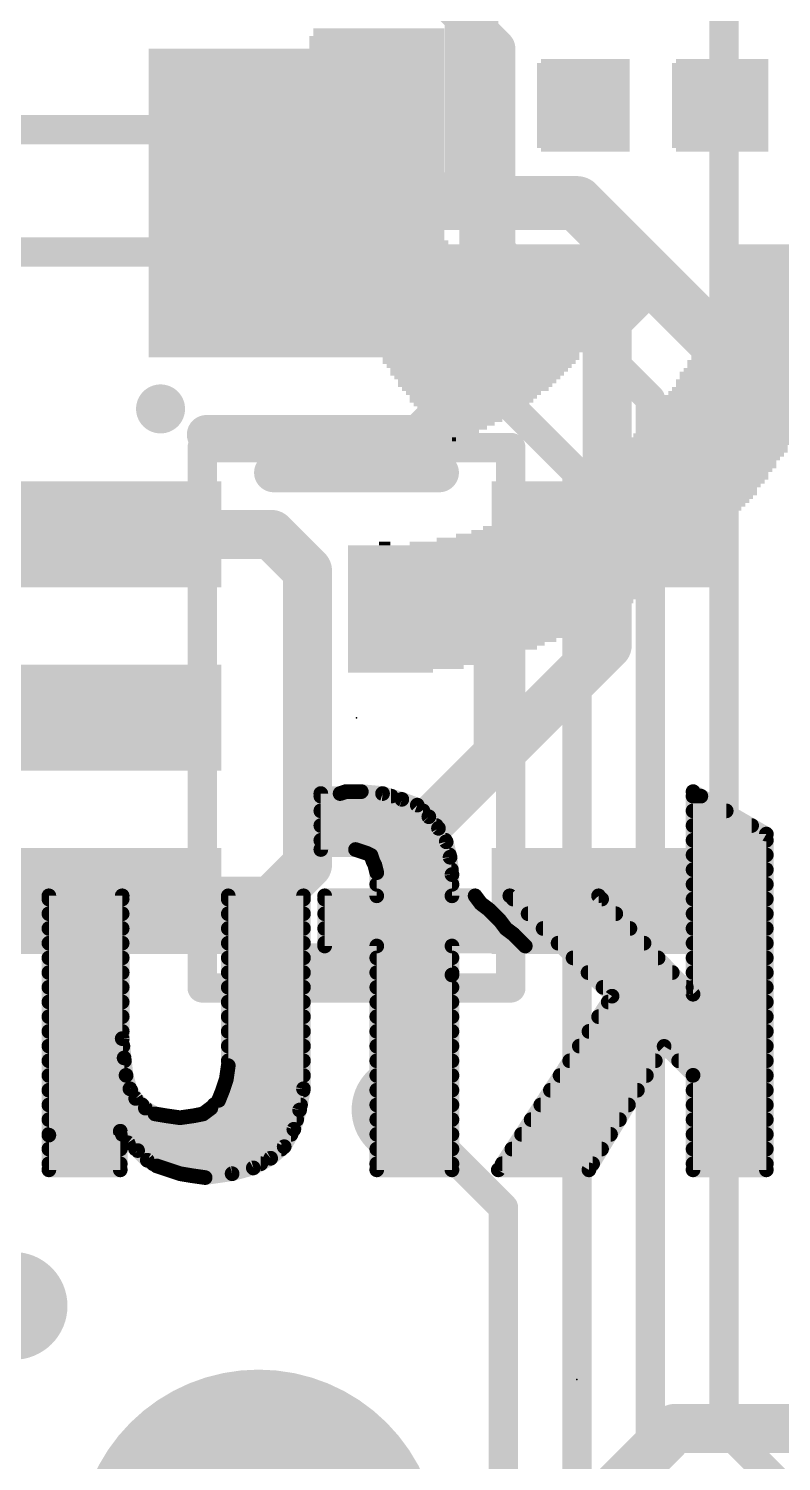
# Model space of a CAD drawing. Extents: x -34 to 73, y -65 to 31.
# Drawn here: x 10.24 to 14.14, y 13.16 to 20.59 of the extents above; entities that cross this region are included whole.
import ezdxf

# ---------------------------------------------------------------- set-up
doc = ezdxf.new("R2010")
doc.units = 0
for name, color, linetype in [('1', 12, 'CONTINUOUS'), ('16', 53, 'CONTINUOUS'), ('17', 254, 'CONTINUOUS'), ('18', 110, 'CONTINUOUS'), ('21', 41, 'CONTINUOUS'), ('22', 40, 'CONTINUOUS'), ('23', 53, 'CONTINUOUS'), ('24', 53, 'CONTINUOUS'), ('51', 53, 'CONTINUOUS')]:
    doc.layers.add(name, color=color, linetype=linetype)

# ---------------------------------------------------------------- blocks, each defined once
blk = doc.blocks.new('RECT')
blk.add_solid([(-0.5, -0.5), (0.5, -0.5), (-0.5, 0.5), (0.5, 0.5)])
blk = doc.blocks.new('ROUNDP')
at = {"const_width": 0.5}
blk.add_lwpolyline([(0, -0.25, 1), (0, 0.25, 1), (0, -0.25)], format="xyb", dxfattribs=at)
blk = doc.blocks.new('ROUNDV')
at = {"const_width": 0.5}
blk.add_lwpolyline([(0, -0.25, 1), (0, 0.25, 1), (0, -0.25)], format="xyb", dxfattribs=at)

msp = doc.modelspace()

# ---------------------------------------------------------------- linework, layer by layer
at = {"layer": '1'}
for points, const_width in [([(12.534, 21.463), (12.534, 19.685)], 0.2794), ([(11.56, 19.685), (12.534, 19.685)], 0.2794), ([(12.534, 19.685), (13.081, 19.685)], 0.2794), ([(13.081, 19.685), (13.462, 19.304)], 0.2794), ([(13.2381, 19.0801), (13.462, 19.304)], 0.254), ([(13.462, 19.304), (13.843, 18.923)], 0.2794), ([(13.2381, 17.968), (13.2381, 19.0801)], 0.254), ([(13.843, 18.923), (15.24, 18.923)], 0.2794), ([(10.6379, 17.968), (11.496, 17.968)], 0.254), ([(11.496, 17.968), (11.684, 17.78)], 0.254), ([(13.2381, 17.9371), (13.2381, 17.968)], 0.2794), ([(13.2381, 17.3933), (13.2381, 17.9371)], 0.254), ([(11.684, 17.78), (11.684, 16.256)], 0.254), ([(12.1555, 16.3107), (13.2381, 17.3933)], 0.254), ([(12.1555, 15.0225), (12.1555, 16.3107)], 0.254), ([(11.684, 16.256), (11.496, 16.068)], 0.254), ([(9.586, 16.068), (10.6379, 16.068)], 0.254), ([(11.496, 16.068), (10.6379, 16.068)], 0.254), ([(12.192, 14.986), (12.1555, 15.0225)], 0.254), ([(12.954, 12.7), (13.589, 13.335)], 0.254), ([(13.589, 13.335), (15.367, 13.335)], 0.254)]:
    msp.add_lwpolyline(points, dxfattribs=dict(at, const_width=const_width))
for points, const_width in [([(11.56, 19.7549, 1), (11.56, 19.6152)], 0.1397), ([(12.534, 19.7549, 1), (12.534, 19.6152)], 0.1397), ([(12.534, 19.6152, 1), (12.534, 19.7549)], 0.1397), ([(13.1304, 19.7344, 1), (13.0316, 19.6356)], 0.1397), ([(13.081, 19.6152, 1), (13.081, 19.7549)], 0.1397), ([(12.4642, 19.685, 1), (12.6039, 19.685)], 0.1397), ([(13.5114, 19.3534, 1), (13.4126, 19.2546)], 0.1397), ([(13.4126, 19.2546, 1), (13.5114, 19.3534)], 0.1397), ([(13.5069, 19.2591, 1), (13.4171, 19.3489)], 0.127), ([(13.3016, 19.0801, 1), (13.1746, 19.0801)], 0.127), ([(13.1932, 19.125, 1), (13.283, 19.0352)], 0.127), ([(13.843, 18.9929, 1), (13.843, 18.8532)], 0.1397), ([(13.7936, 18.8736, 1), (13.8924, 18.9724)], 0.1397), ([(10.6379, 18.0315, 1), (10.6379, 17.9045)], 0.127), ([(11.5409, 18.0129, 1), (11.4511, 17.9231)], 0.127), ([(11.496, 17.9045, 1), (11.496, 18.0315)], 0.127), ([(13.308, 17.968, 1), (13.1683, 17.968)], 0.1397), ([(13.3016, 17.9371, 1), (13.1746, 17.9371)], 0.127), ([(13.1683, 17.9371, 1), (13.308, 17.9371)], 0.1397), ([(13.1746, 17.968, 1), (13.3016, 17.968)], 0.127), ([(11.7475, 17.78, 1), (11.6205, 17.78)], 0.127), ([(11.6391, 17.7351, 1), (11.7289, 17.8249)], 0.127), ([(13.1746, 17.3933, 1), (13.3016, 17.3933)], 0.127), ([(13.283, 17.3484, 1), (13.1932, 17.4382)], 0.127), ([(12.219, 16.3107, 1), (12.092, 16.3107)], 0.127), ([(12.1106, 16.3556, 1), (12.2004, 16.2658)], 0.127), ([(11.7289, 16.2111, 1), (11.6391, 16.3009)], 0.127), ([(11.6205, 16.256, 1), (11.7475, 16.256)], 0.127), ([(10.6379, 16.1315, 1), (10.6379, 16.0045)], 0.127), ([(10.6379, 16.0045, 1), (10.6379, 16.1315)], 0.127), ([(11.496, 16.0045, 1), (11.496, 16.1315)], 0.127), ([(11.4511, 16.1129, 1), (11.5409, 16.0231)], 0.127), ([(12.2004, 15.0674, 1), (12.1106, 14.9776)], 0.127), ([(12.092, 15.0225, 1), (12.219, 15.0225)], 0.127), ([(12.1471, 14.9411, 1), (12.2369, 15.0309)], 0.127), ([(13.589, 13.3985, 1), (13.589, 13.2715)], 0.127), ([(13.6339, 13.2901, 1), (13.5441, 13.3799)], 0.127)]:
    msp.add_lwpolyline(points, format="xyb", dxfattribs=dict(at, const_width=const_width))
at = {"layer": '16', "const_width": 0.1524}
for points in [[(13.843, 16.764), (13.843, 23.495)], [(6.731, 20.066), (12.065, 20.066)], [(12.065, 20.066), (13.462, 18.669)], [(6.858, 19.431), (11.938, 19.431)], [(11.938, 19.431), (13.081, 18.288)], [(13.462, 18.669), (13.462, 9.144)], [(13.081, 18.288), (13.081, 9.017)], [(13.843, 13.335), (13.843, 16.764)], [(12.7, 14.478), (12.192, 14.986)], [(12.7, 8.636), (12.7, 14.478)], [(15.24, 11.938), (13.843, 13.335)]]:
    msp.add_lwpolyline(points, dxfattribs=at)
at = {"layer": '16', "const_width": 0.0762}
for points in [[(12.0919, 20.0929, 1), (12.0381, 20.0391)], [(12.065, 20.0279, 1), (12.065, 20.1041)], [(11.9649, 19.4579, 1), (11.9111, 19.4041)], [(11.938, 19.3929, 1), (11.938, 19.4691)], [(13.5001, 18.669, 1), (13.4239, 18.669)], [(13.4351, 18.6421, 1), (13.4889, 18.6959)], [(13.1191, 18.288, 1), (13.0429, 18.288)], [(13.0541, 18.2611, 1), (13.1079, 18.3149)], [(13.8811, 16.764, 1), (13.8049, 16.764)], [(13.8049, 16.764, 1), (13.8811, 16.764)], [(12.2189, 15.0129, 1), (12.1651, 14.9591)], [(12.7381, 14.478, 1), (12.6619, 14.478)], [(12.6731, 14.4511, 1), (12.7269, 14.5049)], [(13.8049, 13.335, 1), (13.8811, 13.335)], [(13.8699, 13.3619, 1), (13.8161, 13.3081)]]:
    msp.add_lwpolyline(points, format="xyb", dxfattribs=at)
at = {"layer": '21', "const_width": 0.2032}
for points in [[(12.573, 20.447), (12.573, 18.923)], [(11.5086, 18.288), (12.3674, 18.288)], [(12.6468, 17.2864), (12.6468, 16.7496)], [(12.3674, 15.748), (11.5086, 15.748)]]:
    msp.add_lwpolyline(points, dxfattribs=at)
at = {"layer": '21'}
for points, const_width in [([(12.6238, 20.447, 1), (12.5222, 20.447)], 0.1016), ([(12.5222, 18.923, 1), (12.6238, 18.923)], 0.1016), ([(10.922, 18.5547, 1), (10.922, 18.6817, 1), (10.922, 18.5547)], 0.127), ([(11.5086, 18.3388, 1), (11.5086, 18.2372)], 0.1016), ([(12.3674, 18.2372, 1), (12.3674, 18.3388)], 0.1016), ([(12.6976, 17.2864, 1), (12.596, 17.2864)], 0.1016), ([(12.596, 16.7496, 1), (12.6976, 16.7496)], 0.1016), ([(11.5086, 15.7988, 1), (11.5086, 15.6972)], 0.1016), ([(12.3674, 15.6972, 1), (12.3674, 15.7988)], 0.1016)]:
    msp.add_lwpolyline(points, format="xyb", dxfattribs=dict(at, const_width=const_width))
at = {"layer": '22', "const_width": 0.0381}
for points in [[(11.753, 16.6441, 1), (11.753, 16.6059)], [(11.7721, 16.625, 1), (11.734, 16.625)], [(11.753, 16.6306, 1), (11.753, 16.5925)], [(11.847, 16.6431, 1), (11.859, 16.6069)], [(11.853, 16.6059, 1), (11.853, 16.6441)], [(11.883, 16.6541, 1), (11.883, 16.616)], [(11.889, 16.6169, 1), (11.877, 16.6531)], [(11.9647, 16.654, 1), (11.9613, 16.616)], [(11.963, 16.616, 1), (11.963, 16.6541)], [(12.0785, 16.6432, 1), (12.0675, 16.6068)], [(12.0713, 16.606, 1), (12.0747, 16.644)], [(12.1177, 16.5925, 1), (12.1177, 16.6306)], [(12.1797, 16.6128, 1), (12.1663, 16.5772)], [(12.1675, 16.5768, 1), (12.1785, 16.6132)], [(13.702, 16.635, 1), (13.6639, 16.635)], [(13.6925, 16.6515, 1), (13.6735, 16.6185)], [(13.683, 16.6306, 1), (13.683, 16.5925)], [(13.7234, 16.5925, 1), (13.7234, 16.6306)], [(11.753, 16.5544, 1), (11.753, 16.5163)], [(12.2665, 16.5785, 1), (12.2395, 16.5515)], [(12.2463, 16.5472, 1), (12.2597, 16.5828)], [(12.2826, 16.5163, 1), (12.2826, 16.5544)], [(13.683, 16.5544, 1), (13.683, 16.5163)], [(13.855, 16.5163, 1), (13.855, 16.5544)], [(11.753, 16.4782, 1), (11.753, 16.4401)], [(12.3276, 16.5172, 1), (12.2984, 16.4928)], [(12.2995, 16.4915, 1), (12.3265, 16.5185)], [(12.3795, 16.4545, 1), (12.3465, 16.4355)], [(12.3512, 16.4401, 1), (12.3512, 16.4782)], [(13.683, 16.4782, 1), (13.683, 16.4401)], [(13.9867, 16.4401, 1), (13.9867, 16.4782)], [(11.753, 16.402, 1), (11.753, 16.3639)], [(12.3484, 16.4328, 1), (12.3776, 16.4572)], [(12.4215, 16.3796, 1), (12.3845, 16.3704)], [(12.3984, 16.3639, 1), (12.3984, 16.402)], [(13.683, 16.402, 1), (13.683, 16.3639)], [(14.0821, 16.415, 1), (14.044, 16.415)], [(14.0535, 16.3985, 1), (14.0725, 16.4315)], [(14.063, 16.3639, 1), (14.063, 16.402)], [(11.753, 16.3541, 1), (11.753, 16.316)], [(11.734, 16.335, 1), (11.7721, 16.335)], [(11.939, 16.3531, 1), (11.927, 16.3169)], [(11.933, 16.316, 1), (11.933, 16.3541)], [(11.969, 16.3431, 1), (11.957, 16.3069)], [(11.957, 16.3069, 1), (11.969, 16.3431)], [(12.0015, 16.332, 1), (11.9845, 16.298)], [(11.987, 16.2969, 1), (11.999, 16.3331)], [(12.0094, 16.3258, 1), (12.0094, 16.2877)], [(12.0311, 16.311, 1), (11.9949, 16.299)], [(12.0045, 16.288, 1), (12.0215, 16.322)], [(12.3865, 16.3655, 1), (12.4195, 16.3845)], [(12.42, 16.2877, 1), (12.42, 16.3258)], [(13.683, 16.3258, 1), (13.683, 16.2877)], [(14.063, 16.2877, 1), (14.063, 16.3258)], [(12.04, 16.2835, 1), (12.006, 16.2665)], [(12.0049, 16.269, 1), (12.0411, 16.281)], [(12.0515, 16.2596, 1), (12.0145, 16.2504)], [(12.016, 16.2465, 1), (12.05, 16.2635)], [(12.0391, 16.2496, 1), (12.0391, 16.2115)], [(12.4419, 16.2971, 1), (12.4041, 16.2929)], [(12.4045, 16.2904, 1), (12.4415, 16.2996)], [(12.4302, 16.2115, 1), (12.4302, 16.2496)], [(13.683, 16.2496, 1), (13.683, 16.2115)], [(14.063, 16.2115, 1), (14.063, 16.2496)], [(12.0621, 16.215, 1), (12.024, 16.215)], [(12.043, 16.1735, 1), (12.043, 16.1354)], [(12.0245, 16.2104, 1), (12.0615, 16.2196)], [(12.452, 16.205, 1), (12.4139, 16.205)], [(12.4141, 16.2029, 1), (12.4519, 16.2071)], [(12.433, 16.1354, 1), (12.433, 16.1735)], [(13.683, 16.1735, 1), (13.683, 16.1354)], [(14.063, 16.1354, 1), (14.063, 16.1735)], [(10.343, 16.1141, 1), (10.343, 16.076)], [(10.362, 16.095, 1), (10.3239, 16.095)], [(10.343, 16.0973, 1), (10.343, 16.0592)], [(10.7421, 16.095, 1), (10.704, 16.095)], [(10.723, 16.076, 1), (10.723, 16.1141)], [(10.723, 16.0592, 1), (10.723, 16.0973)], [(11.292, 16.095, 1), (11.2539, 16.095)], [(11.273, 16.1141, 1), (11.273, 16.076)], [(11.273, 16.0973, 1), (11.273, 16.0592)], [(11.6821, 16.095, 1), (11.644, 16.095)], [(11.663, 16.076, 1), (11.663, 16.1141)], [(11.663, 16.0592, 1), (11.663, 16.0973)], [(11.792, 16.095, 1), (11.7539, 16.095)], [(11.773, 16.1141, 1), (11.773, 16.076)], [(11.773, 16.0973, 1), (11.773, 16.0592)], [(12.024, 16.095, 1), (12.0621, 16.095)], [(12.043, 16.076, 1), (12.043, 16.1141)], [(12.4139, 16.095, 1), (12.452, 16.095)], [(12.433, 16.1141, 1), (12.433, 16.076)], [(12.5682, 16.1064, 1), (12.5378, 16.0836)], [(12.553, 16.076, 1), (12.553, 16.1141)], [(12.5656, 16.0592, 1), (12.5656, 16.0973)], [(12.733, 16.1141, 1), (12.733, 16.076)], [(12.7463, 16.1086, 1), (12.7197, 16.0814)], [(12.7501, 16.0973, 1), (12.7501, 16.0592)], [(13.2067, 16.1082, 1), (13.1793, 16.0818)], [(13.193, 16.076, 1), (13.193, 16.1141)], [(13.2091, 16.0592, 1), (13.2091, 16.0973)], [(13.683, 16.0973, 1), (13.683, 16.0592)], [(14.063, 16.0592, 1), (14.063, 16.0973)], [(10.343, 16.0211, 1), (10.343, 15.983)], [(10.723, 15.983, 1), (10.723, 16.0211)], [(11.273, 16.0211, 1), (11.273, 15.983)], [(11.663, 15.983, 1), (11.663, 16.0211)], [(11.773, 16.0211, 1), (11.773, 15.983)], [(12.5944, 16.0702, 1), (12.5716, 16.0398)], [(12.5678, 16.0436, 1), (12.5982, 16.0664)], [(12.6365, 16.0385, 1), (12.6095, 16.0115)], [(12.6116, 16.0098, 1), (12.6344, 16.0402)], [(12.646, 15.983, 1), (12.646, 16.0211)], [(12.8278, 16.0211, 1), (12.8278, 15.983)], [(13.2824, 15.983, 1), (13.2824, 16.0211)], [(13.683, 16.0211, 1), (13.683, 15.983)], [(14.063, 15.983, 1), (14.063, 16.0211)], [(10.343, 15.9449, 1), (10.343, 15.9068)], [(10.723, 15.9068, 1), (10.723, 15.9449)], [(11.273, 15.9449, 1), (11.273, 15.9068)], [(11.663, 15.9068, 1), (11.663, 15.9449)], [(11.773, 15.9449, 1), (11.773, 15.9068)], [(12.6665, 16.0085, 1), (12.6395, 15.9815)], [(12.6395, 15.9815, 1), (12.6665, 16.0085)], [(12.6982, 15.9764, 1), (12.6678, 15.9536)], [(12.6695, 15.9515, 1), (12.6965, 15.9785)], [(12.7244, 15.9402, 1), (12.7016, 15.9098)], [(12.7124, 15.9068, 1), (12.7124, 15.9449)], [(12.9055, 15.9449, 1), (12.9055, 15.9068)], [(13.3556, 15.9068, 1), (13.3556, 15.9449)], [(13.683, 15.9449, 1), (13.683, 15.9068)], [(14.063, 15.9068, 1), (14.063, 15.9449)], [(12.6978, 15.9136, 1), (12.7282, 15.9364)], [(12.7665, 15.9085, 1), (12.7395, 15.8815)], [(12.7416, 15.8798, 1), (12.7644, 15.9102)], [(12.7965, 15.8785, 1), (12.7695, 15.8515)], [(12.7695, 15.8515, 1), (12.7965, 15.8785)], [(10.343, 15.8687, 1), (10.343, 15.8306)], [(10.723, 15.8306, 1), (10.723, 15.8687)], [(11.273, 15.8687, 1), (11.273, 15.8306)], [(11.663, 15.8306, 1), (11.663, 15.8687)], [(11.7539, 15.835, 1), (11.792, 15.835)], [(11.773, 15.8687, 1), (11.773, 15.8306)], [(11.773, 15.8541, 1), (11.773, 15.816)], [(12.0621, 15.835, 1), (12.024, 15.835)], [(12.043, 15.816, 1), (12.043, 15.8541)], [(12.452, 15.835, 1), (12.4139, 15.835)], [(12.433, 15.8541, 1), (12.433, 15.816)], [(12.7984, 15.8306, 1), (12.7984, 15.8687)], [(12.7995, 15.8215, 1), (12.8265, 15.8485)], [(12.813, 15.816, 1), (12.813, 15.8541)], [(12.9831, 15.8687, 1), (12.9831, 15.8306)], [(13.4288, 15.8306, 1), (13.4288, 15.8687)], [(13.683, 15.8687, 1), (13.683, 15.8306)], [(14.063, 15.8306, 1), (14.063, 15.8687)], [(10.343, 15.7925, 1), (10.343, 15.7544)], [(10.723, 15.7544, 1), (10.723, 15.7925)], [(11.273, 15.7925, 1), (11.273, 15.7544)], [(11.663, 15.7544, 1), (11.663, 15.7925)], [(12.043, 15.7925, 1), (12.043, 15.7544)], [(12.433, 15.7544, 1), (12.433, 15.7925)], [(13.0608, 15.7925, 1), (13.0608, 15.7544)], [(13.502, 15.7544, 1), (13.502, 15.7925)], [(13.683, 15.7925, 1), (13.683, 15.7544)], [(14.063, 15.7544, 1), (14.063, 15.7925)], [(10.343, 15.7163, 1), (10.343, 15.6782)], [(10.723, 15.6782, 1), (10.723, 15.7163)], [(11.273, 15.7163, 1), (11.273, 15.6782)], [(11.663, 15.6782, 1), (11.663, 15.7163)], [(12.043, 15.7163, 1), (12.043, 15.6782)], [(12.452, 15.685, 1), (12.4139, 15.685)], [(12.4139, 15.685, 1), (12.452, 15.685)], [(12.433, 15.6782, 1), (12.433, 15.7163)], [(13.1385, 15.7163, 1), (13.1385, 15.6782)], [(13.5752, 15.6782, 1), (13.5752, 15.7163)], [(13.683, 15.7163, 1), (13.683, 15.6782)], [(14.063, 15.6782, 1), (14.063, 15.7163)], [(10.343, 15.6401, 1), (10.343, 15.602)], [(10.723, 15.602, 1), (10.723, 15.6401)], [(11.273, 15.6401, 1), (11.273, 15.602)], [(11.663, 15.602, 1), (11.663, 15.6401)], [(12.043, 15.6401, 1), (12.043, 15.602)], [(12.433, 15.602, 1), (12.433, 15.6401)], [(13.2161, 15.6401, 1), (13.2161, 15.602)], [(13.2789, 15.5646, 1), (13.2471, 15.5854)], [(13.2497, 15.5614, 1), (13.2763, 15.5886)], [(13.6484, 15.602, 1), (13.6484, 15.6401)], [(13.6639, 15.585, 1), (13.702, 15.585)], [(13.683, 15.6401, 1), (13.683, 15.602)], [(13.6693, 15.5718, 1), (13.6967, 15.5982)], [(14.063, 15.602, 1), (14.063, 15.6401)], [(10.343, 15.5639, 1), (10.343, 15.5258)], [(10.723, 15.5258, 1), (10.723, 15.5639)], [(11.273, 15.5639, 1), (11.273, 15.5258)], [(11.663, 15.5258, 1), (11.663, 15.5639)], [(12.043, 15.5639, 1), (12.043, 15.5258)], [(12.433, 15.5258, 1), (12.433, 15.5639)], [(13.2432, 15.5639, 1), (13.2432, 15.5258)], [(14.063, 15.5258, 1), (14.063, 15.5639)], [(10.343, 15.4877, 1), (10.343, 15.4496)], [(10.723, 15.4496, 1), (10.723, 15.4877)], [(11.273, 15.4877, 1), (11.273, 15.4496)], [(11.663, 15.4496, 1), (11.663, 15.4877)], [(12.043, 15.4877, 1), (12.043, 15.4496)], [(12.433, 15.4496, 1), (12.433, 15.4877)], [(13.1933, 15.4877, 1), (13.1933, 15.4496)], [(14.063, 15.4496, 1), (14.063, 15.4877)], [(10.343, 15.4115, 1), (10.343, 15.3734)], [(10.742, 15.3569, 1), (10.704, 15.3531)], [(10.704, 15.355, 1), (10.7421, 15.355)], [(10.723, 15.3734, 1), (10.723, 15.4115)], [(11.273, 15.4115, 1), (11.273, 15.3734)], [(11.663, 15.3734, 1), (11.663, 15.4115)], [(12.043, 15.4115, 1), (12.043, 15.3734)], [(12.433, 15.3734, 1), (12.433, 15.4115)], [(13.1433, 15.4115, 1), (13.1433, 15.3734)], [(14.063, 15.3734, 1), (14.063, 15.4115)], [(10.343, 15.3353, 1), (10.343, 15.2972)], [(10.7269, 15.2972, 1), (10.7269, 15.3353)], [(11.273, 15.3353, 1), (11.273, 15.2972)], [(11.663, 15.2972, 1), (11.663, 15.3353)], [(12.043, 15.3353, 1), (12.043, 15.2972)], [(12.433, 15.2972, 1), (12.433, 15.3353)], [(13.0933, 15.3353, 1), (13.0933, 15.2972)], [(13.5465, 15.3285, 1), (13.5195, 15.3015)], [(13.5493, 15.3051, 1), (13.5167, 15.3249)], [(14.063, 15.2972, 1), (14.063, 15.3353)], [(10.343, 15.2591, 1), (10.343, 15.221)], [(10.7519, 15.2571, 1), (10.7141, 15.2529)], [(10.714, 15.2531, 1), (10.752, 15.2569)], [(10.7347, 15.221, 1), (10.7347, 15.2591)], [(11.2539, 15.215, 1), (11.292, 15.215)], [(11.273, 15.2591, 1), (11.273, 15.221)], [(11.2919, 15.2123, 1), (11.2541, 15.2177)], [(11.663, 15.221, 1), (11.663, 15.2591)], [(12.043, 15.2591, 1), (12.043, 15.221)], [(12.433, 15.221, 1), (12.433, 15.2591)], [(13.0434, 15.2591, 1), (13.0434, 15.221)], [(13.4873, 15.221, 1), (13.4873, 15.2591)], [(13.608, 15.2591, 1), (13.608, 15.221)], [(14.063, 15.221, 1), (14.063, 15.2591)], [(10.343, 15.1829, 1), (10.343, 15.1448)], [(10.7613, 15.1702, 1), (10.7247, 15.1598)], [(10.7241, 15.1629, 1), (10.7619, 15.1671)], [(10.7433, 15.1448, 1), (10.7433, 15.1829)], [(11.2441, 15.1477, 1), (11.2819, 15.1423)], [(11.2811, 15.139, 1), (11.2449, 15.151)], [(11.2657, 15.1829, 1), (11.2657, 15.1448)], [(11.663, 15.1448, 1), (11.663, 15.1829)], [(12.043, 15.1829, 1), (12.043, 15.1448)], [(12.433, 15.1448, 1), (12.433, 15.1829)], [(12.9934, 15.1829, 1), (12.9934, 15.1448)], [(13.4409, 15.1448, 1), (13.4409, 15.1829)], [(13.702, 15.165, 1), (13.6639, 15.165)], [(13.683, 15.1829, 1), (13.683, 15.1448)], [(13.6695, 15.1515, 1), (13.6965, 15.1785)], [(14.063, 15.1448, 1), (14.063, 15.1829)], [(10.343, 15.1067, 1), (10.343, 15.0686)], [(10.7793, 15.1048, 1), (10.7467, 15.0852)], [(10.7447, 15.0898, 1), (10.7813, 15.1002)], [(10.7674, 15.0686, 1), (10.7674, 15.1067)], [(10.8065, 15.0585, 1), (10.7795, 15.0315)], [(10.7767, 15.0352, 1), (10.8093, 15.0548)], [(11.2365, 15.0215, 1), (11.2095, 15.0485)], [(11.2249, 15.091, 1), (11.2611, 15.079)], [(11.2439, 15.1067, 1), (11.2439, 15.0686)], [(11.2607, 15.0779, 1), (11.2253, 15.0921)], [(11.644, 15.095, 1), (11.6821, 15.095)], [(11.6817, 15.0916, 1), (11.6443, 15.0984)], [(11.6617, 15.0686, 1), (11.6617, 15.1067)], [(12.043, 15.1067, 1), (12.043, 15.0686)], [(12.433, 15.0686, 1), (12.433, 15.1067)], [(12.9435, 15.1067, 1), (12.9435, 15.0686)], [(13.3944, 15.0686, 1), (13.3944, 15.1067)], [(13.683, 15.1067, 1), (13.683, 15.0686)], [(14.063, 15.0686, 1), (14.063, 15.1067)], [(10.343, 15.0305, 1), (10.343, 14.9924)], [(10.8528, 15.0113, 1), (10.8332, 14.9787)], [(10.8266, 14.9924, 1), (10.8266, 15.0305)], [(10.8295, 14.9815, 1), (10.8565, 15.0085)], [(10.8961, 14.9838, 1), (10.8899, 14.9462)], [(10.8832, 14.9487, 1), (10.9028, 14.9813)], [(11.1316, 14.9802, 1), (11.1544, 14.9498)], [(11.1467, 14.9463, 1), (11.1393, 14.9837)], [(11.1695, 15.0085, 1), (11.1965, 14.9815)], [(11.1944, 14.9798, 1), (11.1716, 15.0102)], [(11.1994, 15.0305, 1), (11.1994, 14.9924)], [(11.2053, 15.0421, 1), (11.2407, 15.0279)], [(11.6243, 14.9884, 1), (11.6617, 14.9816)], [(11.6612, 14.9795, 1), (11.6248, 14.9905)], [(11.6478, 14.9924, 1), (11.6478, 15.0305)], [(12.043, 15.0305, 1), (12.043, 14.9924)], [(12.433, 14.9924, 1), (12.433, 15.0305)], [(12.8935, 15.0305, 1), (12.8935, 14.9924)], [(13.348, 14.9924, 1), (13.348, 15.0305)], [(13.683, 15.0305, 1), (13.683, 14.9924)], [(14.063, 14.9924, 1), (14.063, 15.0305)], [(10.343, 14.9543, 1), (10.343, 14.9162)], [(10.9557, 14.9739, 1), (10.9503, 14.9361)], [(10.9499, 14.9362, 1), (10.9561, 14.9738)], [(11.0203, 14.9639, 1), (11.0257, 14.9261)], [(11.0203, 14.9261, 1), (11.0257, 14.9639)], [(11.0893, 14.9737, 1), (11.0967, 14.9363)], [(11.0957, 14.9361, 1), (11.0903, 14.9739)], [(11.6297, 14.8757, 1), (11.5963, 14.8943)], [(11.6281, 14.9162, 1), (11.6281, 14.9543)], [(12.043, 14.9543, 1), (12.043, 14.9162)], [(12.433, 14.9162, 1), (12.433, 14.9543)], [(12.8436, 14.9543, 1), (12.8436, 14.9162)], [(13.3016, 14.9162, 1), (13.3016, 14.9543)], [(13.683, 14.9543, 1), (13.683, 14.9162)], [(14.063, 14.9162, 1), (14.063, 14.9543)], [(10.343, 14.878, 1), (10.343, 14.8399)], [(10.362, 14.855, 1), (10.3239, 14.855)], [(10.3239, 14.855, 1), (10.362, 14.855)], [(10.7289, 14.8856, 1), (10.6971, 14.8644)], [(10.7321, 14.875, 1), (10.694, 14.875)], [(10.7237, 14.878, 1), (10.7237, 14.8399)], [(10.713, 14.8399, 1), (10.713, 14.878)], [(10.7649, 14.8299, 1), (10.7411, 14.8001)], [(11.5948, 14.8905, 1), (11.6312, 14.8795)], [(11.5986, 14.8399, 1), (11.5986, 14.878)], [(12.043, 14.878, 1), (12.043, 14.8399)], [(12.433, 14.8399, 1), (12.433, 14.878)], [(12.7936, 14.878, 1), (12.7936, 14.8399)], [(13.2551, 14.8399, 1), (13.2551, 14.878)], [(13.683, 14.878, 1), (13.683, 14.8399)], [(14.063, 14.8399, 1), (14.063, 14.878)], [(10.343, 14.8018, 1), (10.343, 14.7637)], [(10.713, 14.7637, 1), (10.713, 14.8018)], [(10.7371, 14.8044, 1), (10.7689, 14.8256)], [(10.7933, 14.8018, 1), (10.7933, 14.7637)], [(10.8165, 14.7885, 1), (10.7895, 14.7615)], [(10.7911, 14.7601, 1), (10.8149, 14.7899)], [(11.5463, 14.8043, 1), (11.5797, 14.7857)], [(11.5488, 14.7637, 1), (11.5488, 14.8018)], [(11.5754, 14.7805, 1), (11.5506, 14.8095)], [(12.043, 14.8018, 1), (12.043, 14.7637)], [(12.433, 14.7637, 1), (12.433, 14.8018)], [(12.7437, 14.8018, 1), (12.7437, 14.7637)], [(13.2087, 14.7637, 1), (13.2087, 14.8018)], [(13.683, 14.8018, 1), (13.683, 14.7637)], [(14.063, 14.7637, 1), (14.063, 14.8018)], [(10.343, 14.7256, 1), (10.343, 14.6875)], [(10.343, 14.6941, 1), (10.343, 14.656)], [(10.713, 14.6875, 1), (10.713, 14.7256)], [(10.713, 14.656, 1), (10.713, 14.6941)], [(10.8628, 14.7413, 1), (10.8432, 14.7087)], [(10.8395, 14.7115, 1), (10.8665, 14.7385)], [(10.8837, 14.7256, 1), (10.8837, 14.6875)], [(10.909, 14.7131, 1), (10.897, 14.6769)], [(10.8932, 14.6787, 1), (10.9128, 14.7113)], [(10.969, 14.6931, 1), (10.957, 14.6569)], [(10.957, 14.6569, 1), (10.969, 14.6931)], [(11.3937, 14.7017, 1), (11.4123, 14.6683)], [(11.408, 14.6666, 1), (11.398, 14.7034)], [(11.4419, 14.6875, 1), (11.4419, 14.7256)], [(11.4806, 14.7495, 1), (11.5054, 14.7205)], [(11.5023, 14.7183, 1), (11.4837, 14.7517)], [(12.043, 14.7256, 1), (12.043, 14.6875)], [(12.043, 14.6941, 1), (12.043, 14.656)], [(12.433, 14.6875, 1), (12.433, 14.7256)], [(12.433, 14.656, 1), (12.433, 14.6941)], [(12.673, 14.6941, 1), (12.673, 14.656)], [(12.6571, 14.6854, 1), (12.6889, 14.6646)], [(12.6937, 14.7256, 1), (12.6937, 14.6875)], [(13.1267, 14.6849, 1), (13.1593, 14.6651)], [(13.143, 14.656, 1), (13.143, 14.6941)], [(13.1623, 14.6875, 1), (13.1623, 14.7256)], [(13.683, 14.7256, 1), (13.683, 14.6875)], [(13.683, 14.6941, 1), (13.683, 14.656)], [(14.063, 14.6875, 1), (14.063, 14.7256)], [(14.063, 14.656, 1), (14.063, 14.6941)], [(10.3239, 14.675, 1), (10.362, 14.675)], [(10.694, 14.675, 1), (10.7321, 14.675)], [(11.0261, 14.6738, 1), (11.0199, 14.6362)], [(11.017, 14.6369, 1), (11.029, 14.6731)], [(11.0857, 14.6639, 1), (11.0803, 14.6261)], [(11.0799, 14.6262, 1), (11.0861, 14.6638)], [(11.1503, 14.6539, 1), (11.1557, 14.6161)], [(11.1503, 14.6161, 1), (11.1557, 14.6539)], [(11.288, 14.6734, 1), (11.298, 14.6366)], [(11.2957, 14.6361, 1), (11.2903, 14.6739)], [(12.024, 14.675, 1), (12.0621, 14.675)], [(12.4139, 14.675, 1), (12.452, 14.675)], [(13.6639, 14.675, 1), (13.702, 14.675)], [(14.044, 14.675, 1), (14.0821, 14.675)]]:
    msp.add_lwpolyline(points, format="xyb", dxfattribs=at)
at = {"layer": '22', "const_width": 0.0762}
for points in [[(11.853, 16.625), (11.753, 16.625)], [(11.753, 16.625), (11.753, 16.335)], [(11.753, 16.6116), (12.1177, 16.6116)], [(11.883, 16.635), (11.853, 16.625)], [(11.963, 16.635), (11.883, 16.635)], [(12.073, 16.625), (11.963, 16.635)], [(12.173, 16.595), (12.073, 16.625)], [(12.253, 16.565), (12.173, 16.595)], [(14.063, 16.415), (13.683, 16.635)], [(13.683, 16.635), (13.683, 15.585)], [(13.683, 16.6116), (13.7234, 16.6116)], [(11.753, 16.5354), (12.2826, 16.5354)], [(12.313, 16.505), (12.253, 16.565)], [(13.683, 16.5354), (13.855, 16.5354)], [(11.753, 16.4592), (12.3512, 16.4592)], [(12.363, 16.445), (12.313, 16.505)], [(12.403, 16.375), (12.363, 16.445)], [(13.683, 16.4592), (13.9867, 16.4592)], [(11.753, 16.383), (12.3984, 16.383)], [(12.423, 16.295), (12.403, 16.375)], [(13.683, 16.383), (14.063, 16.383)], [(14.063, 14.675), (14.063, 16.415)], [(11.753, 16.335), (11.933, 16.335)], [(11.933, 16.335), (11.963, 16.325)], [(11.963, 16.325), (11.993, 16.315)], [(11.993, 16.315), (12.013, 16.305)], [(12.0094, 16.3068), (12.42, 16.3068)], [(12.013, 16.305), (12.023, 16.275)], [(13.683, 16.3068), (14.063, 16.3068)], [(12.023, 16.275), (12.033, 16.255)], [(12.033, 16.255), (12.043, 16.215)], [(12.0391, 16.2306), (12.4302, 16.2306)], [(12.433, 16.205), (12.423, 16.295)], [(13.683, 16.2306), (14.063, 16.2306)], [(12.043, 16.215), (12.043, 16.095)], [(12.043, 16.1544), (12.433, 16.1544)], [(12.433, 16.095), (12.433, 16.205)], [(13.683, 16.1544), (14.063, 16.1544)], [(10.723, 16.095), (10.343, 16.095)], [(10.343, 16.095), (10.343, 14.855)], [(10.343, 16.0782), (10.723, 16.0782)], [(10.723, 15.355), (10.723, 16.095)], [(11.663, 16.095), (11.273, 16.095)], [(11.273, 16.095), (11.273, 15.215)], [(11.273, 16.0782), (11.663, 16.0782)], [(11.663, 15.095), (11.663, 16.095)], [(12.043, 16.095), (11.773, 16.095)], [(11.773, 16.095), (11.773, 15.835)], [(11.773, 16.0782), (12.5656, 16.0782)], [(12.553, 16.095), (12.433, 16.095)], [(12.583, 16.055), (12.553, 16.095)], [(13.193, 16.095), (12.733, 16.095)], [(12.733, 16.095), (13.263, 15.575)], [(12.7501, 16.0782), (13.2091, 16.0782)], [(13.683, 15.585), (13.193, 16.095)], [(13.683, 16.0782), (14.063, 16.0782)], [(10.343, 16.002), (10.723, 16.002)], [(11.273, 16.002), (11.663, 16.002)], [(11.773, 16.002), (12.646, 16.002)], [(12.623, 16.025), (12.583, 16.055)], [(12.653, 15.995), (12.623, 16.025)], [(12.8278, 16.002), (13.2824, 16.002)], [(13.683, 16.002), (14.063, 16.002)], [(10.343, 15.9258), (10.723, 15.9258)], [(11.273, 15.9258), (11.663, 15.9258)], [(11.773, 15.9258), (12.7124, 15.9258)], [(12.683, 15.965), (12.653, 15.995)], [(12.713, 15.925), (12.683, 15.965)], [(12.753, 15.895), (12.713, 15.925)], [(12.9055, 15.9258), (13.3556, 15.9258)], [(13.683, 15.9258), (14.063, 15.9258)], [(12.783, 15.865), (12.753, 15.895)], [(12.813, 15.835), (12.783, 15.865)], [(10.343, 15.8496), (10.723, 15.8496)], [(11.273, 15.8496), (11.663, 15.8496)], [(11.773, 15.8496), (12.7984, 15.8496)], [(11.773, 15.835), (12.043, 15.835)], [(12.043, 15.835), (12.043, 14.675)], [(12.433, 15.835), (12.813, 15.835)], [(12.433, 15.685), (12.433, 15.835)], [(12.9831, 15.8496), (13.4288, 15.8496)], [(13.683, 15.8496), (14.063, 15.8496)], [(10.343, 15.7734), (10.723, 15.7734)], [(11.273, 15.7734), (11.663, 15.7734)], [(12.043, 15.7734), (12.433, 15.7734)], [(13.0608, 15.7734), (13.502, 15.7734)], [(13.683, 15.7734), (14.063, 15.7734)], [(10.343, 15.6972), (10.723, 15.6972)], [(11.273, 15.6972), (11.663, 15.6972)], [(12.043, 15.6972), (12.433, 15.6972)], [(12.433, 14.675), (12.433, 15.685)], [(13.1385, 15.6972), (13.5752, 15.6972)], [(13.683, 15.6972), (14.063, 15.6972)], [(10.343, 15.621), (10.723, 15.621)], [(11.273, 15.621), (11.663, 15.621)], [(12.043, 15.621), (12.433, 15.621)], [(13.263, 15.575), (12.673, 14.675)], [(13.2161, 15.621), (13.6484, 15.621)], [(13.683, 15.621), (14.063, 15.621)], [(10.343, 15.5448), (10.723, 15.5448)], [(11.273, 15.5448), (11.663, 15.5448)], [(12.043, 15.5448), (12.433, 15.5448)], [(13.2432, 15.5448), (14.063, 15.5448)], [(10.343, 15.4686), (10.723, 15.4686)], [(11.273, 15.4686), (11.663, 15.4686)], [(12.043, 15.4686), (12.433, 15.4686)], [(13.1933, 15.4686), (14.063, 15.4686)], [(10.343, 15.3924), (10.723, 15.3924)], [(10.733, 15.255), (10.723, 15.355)], [(11.273, 15.3924), (11.663, 15.3924)], [(12.043, 15.3924), (12.433, 15.3924)], [(13.1433, 15.3924), (14.063, 15.3924)], [(10.343, 15.3162), (10.7269, 15.3162)], [(11.273, 15.3162), (11.663, 15.3162)], [(12.043, 15.3162), (12.433, 15.3162)], [(13.0933, 15.3162), (14.063, 15.3162)], [(13.143, 14.675), (13.533, 15.315)], [(13.533, 15.315), (13.683, 15.165)], [(10.343, 15.24), (10.7347, 15.24)], [(10.743, 15.165), (10.733, 15.255)], [(11.273, 15.215), (11.263, 15.145)], [(11.273, 15.24), (11.663, 15.24)], [(12.043, 15.24), (12.433, 15.24)], [(13.0434, 15.24), (13.4873, 15.24)], [(13.608, 15.24), (14.063, 15.24)], [(10.343, 15.1638), (10.7433, 15.1638)], [(10.763, 15.095), (10.743, 15.165)], [(11.263, 15.145), (11.243, 15.085)], [(11.2657, 15.1638), (11.663, 15.1638)], [(12.043, 15.1638), (12.433, 15.1638)], [(12.9934, 15.1638), (13.4409, 15.1638)], [(13.683, 15.165), (13.683, 14.675)], [(13.683, 15.1638), (14.063, 15.1638)], [(10.343, 15.0876), (10.7674, 15.0876)], [(10.793, 15.045), (10.763, 15.095)], [(10.843, 14.995), (10.793, 15.045)], [(11.223, 15.035), (11.183, 14.995)], [(11.243, 15.085), (11.223, 15.035)], [(11.2439, 15.0876), (11.6617, 15.0876)], [(11.643, 14.985), (11.663, 15.095)], [(12.043, 15.0876), (12.433, 15.0876)], [(12.9435, 15.0876), (13.3944, 15.0876)], [(13.683, 15.0876), (14.063, 15.0876)], [(10.343, 15.0114), (10.8266, 15.0114)], [(10.893, 14.965), (10.843, 14.995)], [(10.953, 14.955), (10.893, 14.965)], [(11.143, 14.965), (11.093, 14.955)], [(11.183, 14.995), (11.143, 14.965)], [(11.1994, 15.0114), (11.6478, 15.0114)], [(11.613, 14.885), (11.643, 14.985)], [(12.043, 15.0114), (12.433, 15.0114)], [(12.8935, 15.0114), (13.348, 15.0114)], [(13.683, 15.0114), (14.063, 15.0114)], [(10.343, 14.9352), (11.6281, 14.9352)], [(11.023, 14.945), (10.953, 14.955)], [(11.093, 14.955), (11.023, 14.945)], [(11.563, 14.795), (11.613, 14.885)], [(12.043, 14.9352), (12.433, 14.9352)], [(12.8436, 14.9352), (13.3016, 14.9352)], [(13.683, 14.9352), (14.063, 14.9352)], [(10.343, 14.859), (10.713, 14.859)], [(10.343, 14.855), (10.343, 14.675)], [(10.713, 14.675), (10.713, 14.875)], [(10.713, 14.875), (10.753, 14.815)], [(10.7237, 14.859), (11.5986, 14.859)], [(10.753, 14.815), (10.803, 14.775)], [(12.043, 14.859), (12.433, 14.859)], [(12.7936, 14.859), (13.2551, 14.859)], [(13.683, 14.859), (14.063, 14.859)], [(10.343, 14.7828), (10.713, 14.7828)], [(10.7933, 14.7828), (11.5488, 14.7828)], [(10.803, 14.775), (10.853, 14.725)], [(11.493, 14.735), (11.563, 14.795)], [(12.043, 14.7828), (12.433, 14.7828)], [(12.7437, 14.7828), (13.2087, 14.7828)], [(13.683, 14.7828), (14.063, 14.7828)], [(10.343, 14.7066), (10.713, 14.7066)], [(10.343, 14.675), (10.713, 14.675)], [(10.853, 14.725), (10.903, 14.695)], [(10.8837, 14.7066), (11.4419, 14.7066)], [(10.903, 14.695), (10.963, 14.675)], [(10.963, 14.675), (11.023, 14.655)], [(11.293, 14.655), (11.403, 14.685)], [(11.403, 14.685), (11.493, 14.735)], [(12.043, 14.7066), (12.433, 14.7066)], [(12.043, 14.675), (12.433, 14.675)], [(12.673, 14.675), (13.143, 14.675)], [(12.6937, 14.7066), (13.1623, 14.7066)], [(13.683, 14.7066), (14.063, 14.7066)], [(13.683, 14.675), (14.063, 14.675)], [(11.023, 14.655), (11.083, 14.645)], [(11.083, 14.645), (11.153, 14.635)], [(11.153, 14.635), (11.293, 14.655)]]:
    msp.add_lwpolyline(points, dxfattribs=at)
at = {"layer": '23'}
msp.add_point((11.938, 17.018), dxfattribs=at)
at = {"layer": '24'}
msp.add_point((13.081, 13.589), dxfattribs=at)
at = {"layer": '51'}
for points, const_width in [([(12.66, 20.485), (12.26, 20.885)], 0.2032), ([(12.66, 18.885), (12.66, 20.485)], 0.2032), ([(12.26, 18.485), (12.66, 18.885)], 0.2032), ([(11.16, 18.485), (12.26, 18.485)], 0.2032), ([(11.138, 15.618), (11.138, 18.418)], 0.1524), ([(12.738, 18.418), (11.138, 18.418)], 0.1524), ([(12.738, 18.418), (12.738, 15.618)], 0.1524), ([(12.738, 15.618), (11.138, 15.618)], 0.1524)]:
    msp.add_lwpolyline(points, dxfattribs=dict(at, const_width=const_width))
for points, const_width in [([(12.7108, 20.485, 1), (12.6092, 20.485)], 0.1016), ([(12.6241, 20.4491, 1), (12.6959, 20.5209)], 0.1016), ([(12.6092, 18.885, 1), (12.7108, 18.885)], 0.1016), ([(12.6959, 18.8491, 1), (12.6241, 18.9209)], 0.1016), ([(11.16, 18.5358, 1), (11.16, 18.4342)], 0.1016), ([(12.2241, 18.5209, 1), (12.2959, 18.4491)], 0.1016), ([(12.26, 18.4342, 1), (12.26, 18.5358)], 0.1016), ([(11.1761, 18.418, 1), (11.0999, 18.418)], 0.0762), ([(11.138, 18.4561, 1), (11.138, 18.3799)], 0.0762), ([(12.7761, 18.418, 1), (12.6999, 18.418)], 0.0762), ([(12.738, 18.3799, 1), (12.738, 18.4561)], 0.0762), ([(11.138, 15.6561, 1), (11.138, 15.5799)], 0.0762), ([(12.738, 15.5799, 1), (12.738, 15.6561)], 0.0762), ([(11.0999, 15.618, 1), (11.1761, 15.618)], 0.0762), ([(12.6999, 15.618, 1), (12.7761, 15.618)], 0.0762)]:
    msp.add_lwpolyline(points, format="xyb", dxfattribs=dict(at, const_width=const_width))

# ---------------------------------------------------------------- block references
at = {"layer": '1'}
for p, xscale, yscale, rotation in [((11.56, 19.685), 1.6, 1.4, 90), ((10.6379, 17.968), 0.55, 1.2, 270), ((13.2381, 17.968), 0.55, 1.2, 270), ((10.6379, 17.018), 0.55, 1.2, 270), ((10.6379, 16.068), 0.55, 1.2, 270), ((13.2381, 16.068), 0.55, 1.2, 270)]:
    msp.add_blockref('RECT', p, dxfattribs=dict(at, xscale=xscale, yscale=yscale, rotation=rotation))
at = {"layer": '17', "xscale": 1.8796, "yscale": 1.8796, "rotation": 180}
msp.add_blockref('ROUNDP', (11.43, 12.7), dxfattribs=at)
msp.add_blockref('ROUNDP', (11.43, 12.7), dxfattribs=at)
at = {"layer": '18', "xscale": 0.5588, "yscale": 0.5588}
for p in [(12.192, 14.986), (12.192, 14.986), (10.16, 13.97), (10.16, 13.97)]:
    msp.add_blockref('ROUNDV', p, dxfattribs=at)
at = {"layer": '22', "yscale": 0.02, "rotation": 180}
for p, xscale in [((12.054, 20.581), 0.68), ((12.054, 20.561), 0.68), ((12.044, 20.541), 0.7), ((12.044, 20.521), 0.7), ((12.044, 20.501), 0.7), ((12.044, 20.481), 0.7), ((12.044, 20.461), 0.7), ((12.044, 20.441), 0.7), ((12.044, 20.421), 0.7), ((13.124, 20.421), 0.46), ((13.834, 20.421), 0.48), ((12.044, 20.401), 0.7), ((12.044, 20.381), 0.7), ((12.044, 20.361), 0.7), ((12.044, 20.341), 0.7), ((13.114, 20.401), 0.48), ((13.114, 20.381), 0.48), ((13.114, 20.361), 0.48), ((13.114, 20.341), 0.48), ((13.824, 20.401), 0.5), ((13.824, 20.381), 0.5), ((13.824, 20.361), 0.5), ((13.824, 20.341), 0.5), ((12.034, 20.281), 0.72), ((12.034, 20.261), 0.72), ((12.044, 20.321), 0.7), ((12.044, 20.301), 0.7), ((13.114, 20.321), 0.48), ((13.114, 20.301), 0.48), ((13.114, 20.281), 0.48), ((13.114, 20.261), 0.48), ((13.824, 20.321), 0.5), ((13.824, 20.301), 0.5), ((13.824, 20.281), 0.5), ((13.824, 20.261), 0.5), ((12.034, 20.241), 0.72), ((12.034, 20.221), 0.72), ((12.034, 20.201), 0.72), ((13.114, 20.241), 0.48), ((13.114, 20.221), 0.48), ((13.114, 20.201), 0.48), ((13.824, 20.241), 0.5), ((13.824, 20.221), 0.5), ((13.824, 20.201), 0.5), ((12.034, 20.181), 0.72), ((12.034, 20.161), 0.72), ((12.034, 20.141), 0.72), ((12.044, 20.121), 0.7), ((13.114, 20.181), 0.48), ((13.114, 20.161), 0.48), ((13.114, 20.141), 0.48), ((13.114, 20.121), 0.48), ((13.824, 20.181), 0.5), ((13.824, 20.161), 0.5), ((13.824, 20.141), 0.5), ((13.824, 20.121), 0.5), ((12.044, 20.101), 0.7), ((12.044, 20.081), 0.7), ((12.044, 20.061), 0.7), ((12.044, 20.041), 0.7), ((13.114, 20.101), 0.48), ((13.114, 20.081), 0.48), ((13.114, 20.061), 0.48), ((13.114, 20.041), 0.48), ((13.824, 20.101), 0.5), ((13.824, 20.081), 0.5), ((13.824, 20.061), 0.5), ((13.824, 20.041), 0.5), ((12.044, 20.021), 0.7), ((12.044, 20.001), 0.7), ((12.044, 19.981), 0.7), ((13.114, 20.021), 0.48), ((13.114, 20.001), 0.48), ((13.114, 19.981), 0.48), ((13.824, 20.021), 0.5), ((13.824, 20.001), 0.5), ((13.824, 19.981), 0.5), ((12.044, 19.961), 0.7), ((12.044, 19.941), 0.7), ((12.044, 19.921), 0.7), ((12.044, 19.901), 0.7), ((13.124, 19.961), 0.46), ((13.834, 19.961), 0.48), ((12.044, 19.881), 0.7), ((12.044, 19.861), 0.7), ((12.054, 19.841), 0.68), ((12.054, 19.821), 0.68), ((12.054, 19.801), 0.68), ((12.054, 19.781), 0.68), ((12.064, 19.761), 0.66), ((12.064, 19.741), 0.66), ((12.064, 19.721), 0.66), ((12.064, 19.701), 0.66), ((12.064, 19.681), 0.66), ((12.064, 19.661), 0.66), ((12.074, 19.641), 0.64), ((12.074, 19.621), 0.64), ((12.074, 19.601), 0.64), ((12.074, 19.581), 0.64), ((12.084, 19.561), 0.62), ((12.084, 19.541), 0.62), ((12.084, 19.521), 0.62), ((12.094, 19.501), 0.6), ((12.104, 19.481), 0.62), ((12.584, 19.461), 1.58), ((14.204, 19.461), 0.66), ((12.584, 19.441), 1.58), ((12.594, 19.421), 1.56), ((12.584, 19.401), 1.54), ((12.594, 19.381), 1.52), ((14.194, 19.401), 0.68), ((14.194, 19.381), 0.68), ((14.204, 19.441), 0.66), ((14.204, 19.421), 0.66), ((12.594, 19.361), 1.52), ((12.594, 19.341), 1.52), ((12.584, 19.321), 1.5), ((12.594, 19.301), 1.48), ((14.184, 19.321), 0.7), ((14.174, 19.301), 0.68), ((14.194, 19.361), 0.68), ((14.194, 19.341), 0.68), ((12.584, 19.281), 1.46), ((12.594, 19.261), 1.44), ((12.594, 19.241), 1.44), ((12.594, 19.221), 1.4), ((14.164, 19.241), 0.7), ((14.164, 19.221), 0.7), ((14.174, 19.281), 0.68), ((14.174, 19.261), 0.68), ((12.594, 19.201), 1.4), ((12.584, 19.181), 1.38), ((12.594, 19.161), 1.36), ((14.144, 19.181), 0.7), ((14.144, 19.161), 0.7), ((14.154, 19.201), 0.68), ((12.594, 19.141), 1.32), ((12.594, 19.121), 1.32), ((12.584, 19.101), 1.3), ((12.584, 19.081), 1.26), ((14.124, 19.121), 0.7), ((14.124, 19.101), 0.7), ((14.124, 19.081), 0.7), ((14.144, 19.141), 0.7), ((12.584, 19.061), 1.26), ((12.584, 19.041), 1.22), ((12.594, 19.021), 1.2), ((12.584, 19.001), 1.18), ((14.094, 19.021), 0.72), ((14.094, 19.001), 0.72), ((14.114, 19.061), 0.72), ((14.104, 19.041), 0.7), ((12.584, 18.981), 1.14), ((12.584, 18.961), 1.14), ((12.584, 18.941), 1.1), ((14.064, 18.941), 0.74), ((14.074, 18.981), 0.72), ((14.074, 18.961), 0.72), ((12.574, 18.921), 1.08), ((12.574, 18.901), 1.04), ((12.584, 18.881), 1.02), ((14.024, 18.861), 0.74), ((14.044, 18.901), 0.74), ((14.044, 18.881), 0.74), ((14.054, 18.921), 0.72), ((12.574, 18.841), 0.96), ((12.574, 18.821), 0.92), ((12.564, 18.801), 0.9), ((12.564, 18.781), 0.86), ((13.994, 18.801), 0.76), ((13.994, 18.781), 0.76), ((14.004, 18.821), 0.74), ((14.024, 18.841), 0.74), ((12.564, 18.761), 0.82), ((12.554, 18.741), 0.8), ((12.554, 18.721), 0.76), ((12.544, 18.701), 0.7), ((13.944, 18.701), 0.78), ((13.954, 18.721), 0.76), ((13.974, 18.761), 0.76), ((13.974, 18.741), 0.76), ((12.544, 18.681), 0.66), ((12.534, 18.661), 0.64), ((12.534, 18.641), 0.6), ((13.904, 18.641), 0.78), ((13.924, 18.681), 0.78), ((13.924, 18.661), 0.78), ((12.524, 18.621), 0.54), ((12.514, 18.601), 0.48), ((12.514, 18.581), 0.44), ((12.504, 18.561), 0.38), ((13.854, 18.561), 0.8), ((13.874, 18.601), 0.8), ((13.874, 18.581), 0.8), ((13.894, 18.621), 0.8), ((12.494, 18.541), 0.32), ((12.474, 18.521), 0.28), ((12.464, 18.501), 0.22), ((12.444, 18.481), 0.14), ((13.794, 18.481), 0.84), ((13.814, 18.501), 0.84), ((13.824, 18.521), 0.82), ((13.844, 18.541), 0.82), ((12.444, 18.461), 0.02), ((13.744, 18.421), 0.86), ((13.764, 18.441), 0.86), ((13.774, 18.461), 0.84), ((13.674, 18.341), 0.88), ((13.694, 18.361), 0.88), ((13.714, 18.381), 0.88), ((13.734, 18.401), 0.88), ((13.594, 18.261), 0.96), ((13.614, 18.281), 0.92), ((13.634, 18.301), 0.92), ((13.654, 18.321), 0.92), ((13.504, 18.181), 1.02), ((13.524, 18.201), 0.98), ((13.554, 18.221), 0.96), ((13.574, 18.241), 0.96), ((13.424, 18.121), 1.06), ((13.454, 18.141), 1.04), ((13.484, 18.161), 1.02), ((13.294, 18.041), 1.16), ((13.334, 18.061), 1.12), ((13.364, 18.081), 1.1), ((13.394, 18.101), 1.08), ((13.124, 17.961), 1.34), ((13.174, 17.981), 1.28), ((13.214, 18.001), 1.24), ((13.264, 18.021), 1.18), ((12.814, 17.901), 1.84), ((12.084, 17.921), 0.06), ((12.984, 17.921), 1.54), ((13.064, 17.941), 1.42), ((12.804, 17.881), 1.82), ((12.794, 17.861), 1.8), ((12.784, 17.841), 1.78), ((12.774, 17.821), 1.76), ((12.764, 17.801), 1.74), ((12.744, 17.781), 1.7), ((12.734, 17.761), 1.68), ((12.724, 17.741), 1.66), ((12.704, 17.721), 1.62), ((12.694, 17.701), 1.6), ((12.674, 17.681), 1.56), ((12.664, 17.661), 1.54), ((12.654, 17.641), 1.52), ((12.634, 17.621), 1.48), ((12.614, 17.601), 1.44), ((12.604, 17.581), 1.42), ((12.584, 17.561), 1.38), ((12.564, 17.541), 1.34), ((12.544, 17.521), 1.3), ((12.524, 17.501), 1.26), ((12.504, 17.481), 1.22), ((12.484, 17.461), 1.18), ((12.454, 17.441), 1.12), ((12.434, 17.421), 1.08), ((12.404, 17.401), 1.02), ((12.384, 17.381), 0.98), ((12.344, 17.361), 0.9), ((12.314, 17.341), 0.84), ((12.284, 17.321), 0.78), ((12.234, 17.301), 0.68), ((12.194, 17.281), 0.6), ((12.114, 17.261), 0.44)]:
    msp.add_blockref('RECT', p, dxfattribs=dict(at, xscale=xscale))
msp.add_blockref('RECT', (12.574, 18.861), dxfattribs=at)
at = {"layer": '51', "xscale": 0.5, "yscale": 0.65, "rotation": 270}
for p in [(10.763, 17.968), (13.113, 17.968), (10.763, 17.018), (10.763, 16.068), (13.113, 16.068)]:
    msp.add_blockref('RECT', p, dxfattribs=at)

doc.saveas('drawing.dxf')
